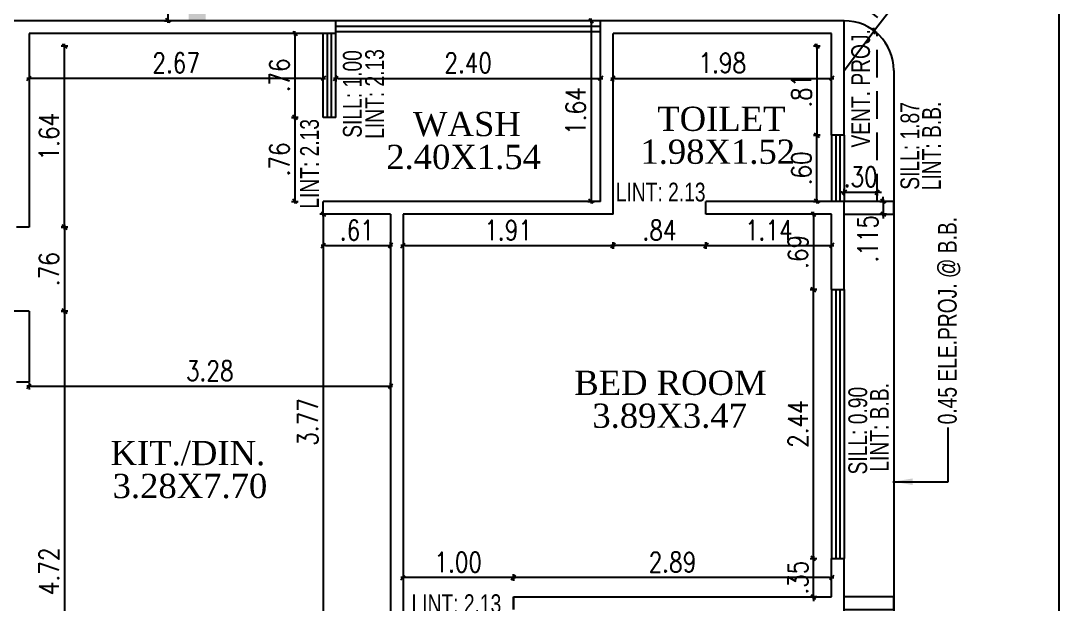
# Model space of a CAD drawing. Header units: inches. Extents: x 14235 to 14499, y 0 to 2549.
# Drawn here: x 14456.31 to 14465.73, y 2360.08 to 2365.37 of the extents above; entities that cross this region are included whole.
import ezdxf
from ezdxf.enums import TextEntityAlignment as Align

# ---------------------------------------------------------------- set-up
doc = ezdxf.new("R2010")
doc.units = ezdxf.units.IN
doc.header["$LTSCALE"] = 0.25
doc.header["$MEASUREMENT"] = 0
doc.header["$PDMODE"] = 35
doc.linetypes.add('DASHEDX2', pattern=[1.5, 1, -0.5])
for name, color, linetype in [('edges', 1, 'Continuous'), ('proj-internal', 1, 'DASHEDX2'), ('steel', 251, 'Continuous'), ('text-large', 7, 'Continuous'), ('wall', 7, 'Continuous'), ('wall hatch', 7, 'Continuous'), ('windows', 106, 'Continuous'), ('WORK TEX', 6, 'Continuous'), ('WORKING DIM', 7, 'Continuous')]:
    doc.layers.add(name, color=color, linetype=linetype)
doc.styles.add('ARIAL', font='TIMES_0.TTF')
doc.styles.add('ARL', font='swisscl_0.ttf')
doc.styles.add('romans', font='romans.shx', dxfattribs={"width": 0.8})
doc.dimstyles.new('121', dxfattribs={"dimscale": 0.1, "dimtxt": 1.8, "dimasz": 0.2, "dimexe": 0.03125, "dimexo": 0.25, "dimgap": 0.5, "dimtad": 1, "dimzin": 4, "dimdsep": 46, "dimtxsty": 'romans', "dimblk1": 'MINITICK', "dimblk2": 'MINITICK', "dimsah": 1, "dimcen": 1, "dimse1": 1, "dimse2": 1, "dimclrd": 252, "dimclre": 256, "dimclrt": 7, "dimadec": 3, "dimazin": 0, "dimtfac": 0.8, "dimtix": 1, "dimtmove": 2, "dimatfit": 3, "dimfxl": 0, "dimtolj": 1, "dimtzin": 3, "dimarcsym": 0})
doc.dimstyles.new('DFSGSG', dxfattribs={"dimtxt": 0.17, "dimasz": 0.18, "dimexe": 0.18, "dimexo": 0.0625, "dimgap": 0.09, "dimtad": 1, "dimzin": 0, "dimdsep": 46, "dimtxsty": 'ARIAL', "dimcen": 0.09, "dimse1": 1, "dimse2": 1, "dimaunit": 1, "dimadec": 0, "dimazin": 0, "dimtfac": 1, "dimtix": 1, "dimtofl": 0, "dimtmove": 0, "dimatfit": 3, "dimfxl": 0, "dimtolj": 1, "dimtzin": 0, "dimarcsym": 0})

# ---------------------------------------------------------------- blocks, each defined once
blk = doc.blocks.new('MINITICK')
at = {"color": 7}
for p, q in [((1, 1), (-1, -1)), ((-1, 0), (1, 0)), ((0, -1.5), (0, 1.5))]:
    blk.add_line(p, q, dxfattribs=at)
blk = doc.blocks.new('*D1747')
at = {"layer": 'Defpoints', "color": 0, "transparency": 16777216}
for p in [(14457.4498, 2367.3183), (14457.4498, 2365.3747), (14457.643, 2365.3747)]:
    blk.add_point(p, dxfattribs=at)
at = {"layer": 'WORKING DIM', "color": 252, "lineweight": -2, "transparency": 16777216}
blk.add_line((14457.643, 2367.2983), (14457.643, 2365.3947), dxfattribs=at)
at = {"layer": 'WORKING DIM', "color": 252, "lineweight": -2, "transparency": 16777216, "xscale": 0.02, "yscale": 0.02, "zscale": 0.02}
for p, rotation in [((14457.643, 2367.3183), 90), ((14457.643, 2365.3747), 270)]:
    blk.add_blockref('MINITICK', p, dxfattribs=dict(at, rotation=rotation))
at = {"layer": 'WORKING DIM', "color": 7, "transparency": 16777216, "insert": (14457.503, 2366.3465), "char_height": 0.18, "attachment_point": 5, "rotation": 90, "style": 'romans'}
blk.add_mtext('\\A1;1.94', dxfattribs=at)
blk = doc.blocks.new('*D1755')
at = {"layer": 'Defpoints', "color": 0, "transparency": 16777216}
for p in [(14459.0519, 2365.2604), (14458.7951, 2364.4982), (14459.1663, 2364.4982)]:
    blk.add_point(p, dxfattribs=at)
at = {"layer": 'WORKING DIM', "color": 252, "lineweight": -2, "transparency": 16777216}
blk.add_line((14458.7951, 2365.2404), (14458.7951, 2364.5182), dxfattribs=at)
at = {"layer": 'WORKING DIM', "color": 252, "lineweight": -2, "transparency": 16777216, "xscale": 0.02, "yscale": 0.02, "zscale": 0.02}
for p, rotation in [((14458.7951, 2365.2604), 90), ((14458.7951, 2364.4982), 270)]:
    blk.add_blockref('MINITICK', p, dxfattribs=dict(at, rotation=rotation))
at = {"layer": 'WORKING DIM', "color": 7, "transparency": 16777216, "insert": (14458.6551, 2364.8793), "char_height": 0.18, "attachment_point": 5, "rotation": 90, "style": 'romans'}
blk.add_mtext('\\A1;.76', dxfattribs=at)
blk = doc.blocks.new('*D1756')
at = {"layer": 'Defpoints', "color": 0, "transparency": 16777216}
for p in [(14459.0519, 2363.6217), (14459.6617, 2363.6217), (14459.6617, 2363.3358)]:
    blk.add_point(p, dxfattribs=at)
at = {"layer": 'WORKING DIM', "color": 252, "lineweight": -2, "transparency": 16777216}
blk.add_line((14459.0719, 2363.3358), (14459.6417, 2363.3358), dxfattribs=at)
at = {"layer": 'WORKING DIM', "color": 252, "lineweight": -2, "transparency": 16777216, "xscale": 0.02, "yscale": 0.02, "zscale": 0.02, "rotation": 180}
blk.add_blockref('MINITICK', (14459.0519, 2363.3358), dxfattribs=at)
at = {"layer": 'WORKING DIM', "color": 252, "lineweight": -2, "transparency": 16777216, "xscale": 0.02, "yscale": 0.02, "zscale": 0.02}
blk.add_blockref('MINITICK', (14459.6617, 2363.3358), dxfattribs=at)
at = {"layer": 'WORKING DIM', "color": 7, "transparency": 16777216, "insert": (14459.3568, 2363.4758), "char_height": 0.18, "attachment_point": 5, "style": 'romans'}
blk.add_mtext('\\A1;.61', dxfattribs=at)
blk = doc.blocks.new('*D1757')
at = {"layer": 'Defpoints', "color": 0, "transparency": 16777216}
for p in [(14459.0519, 2364.4982), (14458.7951, 2363.736), (14459.0519, 2363.736)]:
    blk.add_point(p, dxfattribs=at)
at = {"layer": 'WORKING DIM', "color": 252, "lineweight": -2, "transparency": 16777216}
blk.add_line((14458.7951, 2364.4782), (14458.7951, 2363.756), dxfattribs=at)
at = {"layer": 'WORKING DIM', "color": 252, "lineweight": -2, "transparency": 16777216, "xscale": 0.02, "yscale": 0.02, "zscale": 0.02}
for p, rotation in [((14458.7951, 2364.4982), 90), ((14458.7951, 2363.736), 270)]:
    blk.add_blockref('MINITICK', p, dxfattribs=dict(at, rotation=rotation))
at = {"layer": 'WORKING DIM', "color": 7, "transparency": 16777216, "insert": (14458.6551, 2364.1171), "char_height": 0.18, "attachment_point": 5, "rotation": 90, "style": 'romans'}
blk.add_mtext('\\A1;.76', dxfattribs=at)
blk = doc.blocks.new('*D1758')
at = {"layer": 'Defpoints', "color": 0, "transparency": 16777216}
for p in [(14456.3843, 2365.0785), (14459.0519, 2365.0785), (14456.3843, 2364.8524)]:
    blk.add_point(p, dxfattribs=at)
at = {"layer": 'WORKING DIM', "color": 252, "lineweight": -2, "transparency": 16777216}
blk.add_line((14459.0319, 2364.8524), (14456.4043, 2364.8524), dxfattribs=at)
at = {"layer": 'WORKING DIM', "color": 252, "lineweight": -2, "transparency": 16777216, "xscale": 0.02, "yscale": 0.02, "zscale": 0.02, "rotation": 180}
blk.add_blockref('MINITICK', (14456.3843, 2364.8524), dxfattribs=at)
at = {"layer": 'WORKING DIM', "color": 252, "lineweight": -2, "transparency": 16777216, "xscale": 0.02, "yscale": 0.02, "zscale": 0.02}
blk.add_blockref('MINITICK', (14459.0519, 2364.8524), dxfattribs=at)
at = {"layer": 'WORKING DIM', "color": 7, "transparency": 16777216, "insert": (14457.7181, 2364.9924), "char_height": 0.18, "attachment_point": 5, "style": 'romans'}
blk.add_mtext('\\A1;2.67', dxfattribs=at)
blk = doc.blocks.new('*D1759')
at = {"layer": 'Defpoints', "color": 0, "transparency": 16777216}
for p in [(14456.4607, 2365.1447), (14456.7052, 2365.1447), (14456.3843, 2363.5026)]:
    blk.add_point(p, dxfattribs=at)
at = {"layer": 'WORKING DIM', "color": 252, "lineweight": -2, "transparency": 16777216}
blk.add_line((14456.7052, 2363.5226), (14456.7052, 2365.1247), dxfattribs=at)
at = {"layer": 'WORKING DIM', "color": 252, "lineweight": -2, "transparency": 16777216, "xscale": 0.02, "yscale": 0.02, "zscale": 0.02}
for p, rotation in [((14456.7052, 2365.1447), 90), ((14456.7052, 2363.5026), 270)]:
    blk.add_blockref('MINITICK', p, dxfattribs=dict(at, rotation=rotation))
at = {"layer": 'WORKING DIM', "color": 7, "transparency": 16777216, "insert": (14456.5652, 2364.3236), "char_height": 0.18, "attachment_point": 5, "rotation": 90, "style": 'romans'}
blk.add_mtext('\\A1;1.64', dxfattribs=at)
blk = doc.blocks.new('*D1760')
at = {"layer": 'Defpoints', "color": 0, "transparency": 16777216}
for p in [(14456.2699, 2363.5026), (14456.2699, 2362.7404), (14456.7052, 2362.7404)]:
    blk.add_point(p, dxfattribs=at)
at = {"layer": 'WORKING DIM', "color": 252, "lineweight": -2, "transparency": 16777216}
blk.add_line((14456.7052, 2363.4826), (14456.7052, 2362.7604), dxfattribs=at)
at = {"layer": 'WORKING DIM', "color": 252, "lineweight": -2, "transparency": 16777216, "xscale": 0.02, "yscale": 0.02, "zscale": 0.02}
for p, rotation in [((14456.7052, 2363.5026), 90), ((14456.7052, 2362.7404), 270)]:
    blk.add_blockref('MINITICK', p, dxfattribs=dict(at, rotation=rotation))
at = {"layer": 'WORKING DIM', "color": 7, "transparency": 16777216, "insert": (14456.5652, 2363.1215), "char_height": 0.18, "attachment_point": 5, "rotation": 90, "style": 'romans'}
blk.add_mtext('\\A1;.76', dxfattribs=at)
blk = doc.blocks.new('*D1761')
at = {"layer": 'Defpoints', "color": 0, "transparency": 16777216}
for p in [(14459.6617, 2363.6217), (14459.0519, 2359.8488), (14459.6617, 2359.8488)]:
    blk.add_point(p, dxfattribs=at)
at = {"layer": 'WORKING DIM', "color": 252, "lineweight": -2, "transparency": 16777216}
blk.add_line((14459.0519, 2363.6017), (14459.0519, 2359.8688), dxfattribs=at)
at = {"layer": 'WORKING DIM', "color": 252, "lineweight": -2, "transparency": 16777216, "xscale": 0.02, "yscale": 0.02, "zscale": 0.02}
for p, rotation in [((14459.0519, 2363.6217), 90), ((14459.0519, 2359.8488), 270)]:
    blk.add_blockref('MINITICK', p, dxfattribs=dict(at, rotation=rotation))
at = {"layer": 'WORKING DIM', "color": 7, "transparency": 16777216, "insert": (14458.9119, 2361.7352), "char_height": 0.18, "attachment_point": 5, "rotation": 90, "style": 'romans'}
blk.add_mtext('\\A1;3.77', dxfattribs=at)
blk = doc.blocks.new('*D1764')
at = {"layer": 'Defpoints', "color": 0, "transparency": 16777216}
for p in [(14456.3843, 2362.7404), (14456.3271, 2358.0195), (14456.7052, 2358.0195)]:
    blk.add_point(p, dxfattribs=at)
at = {"layer": 'WORKING DIM', "color": 252, "lineweight": -2, "transparency": 16777216}
blk.add_line((14456.7052, 2362.7204), (14456.7052, 2358.0395), dxfattribs=at)
at = {"layer": 'WORKING DIM', "color": 252, "lineweight": -2, "transparency": 16777216, "xscale": 0.02, "yscale": 0.02, "zscale": 0.02}
for p, rotation in [((14456.7052, 2362.7404), 90), ((14456.7052, 2358.0195), 270)]:
    blk.add_blockref('MINITICK', p, dxfattribs=dict(at, rotation=rotation))
at = {"layer": 'WORKING DIM', "color": 7, "transparency": 16777216, "insert": (14456.5652, 2360.3799), "char_height": 0.18, "attachment_point": 5, "rotation": 90, "style": 'romans'}
blk.add_mtext('\\A1;4.72', dxfattribs=at)
blk = doc.blocks.new('*D1771')
at = {"layer": 'Defpoints', "color": 0, "transparency": 16777216}
for p in [(14459.1663, 2365.1851), (14461.5672, 2365.1851), (14461.5672, 2364.8524)]:
    blk.add_point(p, dxfattribs=at)
at = {"layer": 'WORKING DIM', "color": 252, "lineweight": -2, "transparency": 16777216}
blk.add_line((14459.1863, 2364.8524), (14461.5472, 2364.8524), dxfattribs=at)
at = {"layer": 'WORKING DIM', "color": 252, "lineweight": -2, "transparency": 16777216, "xscale": 0.02, "yscale": 0.02, "zscale": 0.02, "rotation": 180}
blk.add_blockref('MINITICK', (14459.1663, 2364.8524), dxfattribs=at)
at = {"layer": 'WORKING DIM', "color": 252, "lineweight": -2, "transparency": 16777216, "xscale": 0.02, "yscale": 0.02, "zscale": 0.02}
blk.add_blockref('MINITICK', (14461.5672, 2364.8524), dxfattribs=at)
at = {"layer": 'WORKING DIM', "color": 7, "transparency": 16777216, "insert": (14460.3667, 2364.9924), "char_height": 0.18, "attachment_point": 5, "style": 'romans'}
blk.add_mtext('\\A1;2.40', dxfattribs=at)
blk = doc.blocks.new('*D1772')
at = {"layer": 'Defpoints', "color": 0, "transparency": 16777216}
for p in [(14461.2729, 2365.3747), (14461.2729, 2363.736), (14461.4822, 2363.736)]:
    blk.add_point(p, dxfattribs=at)
at = {"layer": 'WORKING DIM', "color": 252, "lineweight": -2, "transparency": 16777216}
blk.add_line((14461.4822, 2365.3547), (14461.4822, 2363.756), dxfattribs=at)
at = {"layer": 'WORKING DIM', "color": 252, "lineweight": -2, "transparency": 16777216, "xscale": 0.02, "yscale": 0.02, "zscale": 0.02}
for p, rotation in [((14461.4822, 2365.3747), 90), ((14461.4822, 2363.736), 270)]:
    blk.add_blockref('MINITICK', p, dxfattribs=dict(at, rotation=rotation))
at = {"layer": 'WORKING DIM', "color": 7, "transparency": 16777216, "insert": (14461.3422, 2364.5553), "char_height": 0.18, "attachment_point": 5, "rotation": 90, "style": 'romans'}
blk.add_mtext('\\A1;1.64', dxfattribs=at)
blk = doc.blocks.new('*D1775')
at = {"layer": 'Defpoints', "color": 0, "transparency": 16777216}
for p in [(14459.776, 2360.3232), (14459.776, 2360.1488), (14460.7769, 2360.1488)]:
    blk.add_point(p, dxfattribs=at)
at = {"layer": 'WORKING DIM', "color": 252, "lineweight": -2, "transparency": 16777216}
blk.add_line((14460.7569, 2360.3232), (14459.796, 2360.3232), dxfattribs=at)
at = {"layer": 'WORKING DIM', "color": 252, "lineweight": -2, "transparency": 16777216, "xscale": 0.02, "yscale": 0.02, "zscale": 0.02, "rotation": 180}
blk.add_blockref('MINITICK', (14459.776, 2360.3232), dxfattribs=at)
at = {"layer": 'WORKING DIM', "color": 252, "lineweight": -2, "transparency": 16777216, "xscale": 0.02, "yscale": 0.02, "zscale": 0.02}
blk.add_blockref('MINITICK', (14460.7769, 2360.3232), dxfattribs=at)
at = {"layer": 'WORKING DIM', "color": 7, "transparency": 16777216, "insert": (14460.2764, 2360.4632), "char_height": 0.18, "attachment_point": 5, "style": 'romans'}
blk.add_mtext('\\A1;1.00', dxfattribs=at)
blk = doc.blocks.new('*D1776')
at = {"layer": 'Defpoints', "color": 0, "transparency": 16777216}
for p in [(14460.7769, 2360.3232), (14463.6632, 2360.21), (14460.7769, 2360.1488)]:
    blk.add_point(p, dxfattribs=at)
at = {"layer": 'WORKING DIM', "color": 252, "lineweight": -2, "transparency": 16777216}
blk.add_line((14463.6432, 2360.3232), (14460.7969, 2360.3232), dxfattribs=at)
at = {"layer": 'WORKING DIM', "color": 252, "lineweight": -2, "transparency": 16777216, "xscale": 0.02, "yscale": 0.02, "zscale": 0.02, "rotation": 180}
blk.add_blockref('MINITICK', (14460.7769, 2360.3232), dxfattribs=at)
at = {"layer": 'WORKING DIM', "color": 252, "lineweight": -2, "transparency": 16777216, "xscale": 0.02, "yscale": 0.02, "zscale": 0.02}
blk.add_blockref('MINITICK', (14463.6632, 2360.3232), dxfattribs=at)
at = {"layer": 'WORKING DIM', "color": 7, "transparency": 16777216, "insert": (14462.22, 2360.4632), "char_height": 0.18, "attachment_point": 5, "style": 'romans'}
blk.add_mtext('\\A1;2.89', dxfattribs=at)
blk = doc.blocks.new('*D1777')
at = {"layer": 'Defpoints', "color": 0, "transparency": 16777216}
for p in [(14463.4988, 2360.4967), (14463.6632, 2360.4967), (14463.6632, 2360.1488)]:
    blk.add_point(p, dxfattribs=at)
at = {"layer": 'WORKING DIM', "color": 252, "lineweight": -2, "transparency": 16777216}
for p, q in [((14463.4988, 2360.5167), (14463.4988, 2360.5367)), ((14463.4988, 2360.1488), (14463.4988, 2360.4967)), ((14463.4988, 2360.1288), (14463.4988, 2360.1088))]:
    blk.add_line(p, q, dxfattribs=at)
at = {"layer": 'WORKING DIM', "color": 252, "lineweight": -2, "transparency": 16777216, "xscale": 0.02, "yscale": 0.02, "zscale": 0.02}
for p, rotation in [((14463.4988, 2360.4967), 270), ((14463.4988, 2360.1488), 90)]:
    blk.add_blockref('MINITICK', p, dxfattribs=dict(at, rotation=rotation))
at = {"layer": 'WORKING DIM', "color": 7, "transparency": 16777216, "insert": (14463.3588, 2360.3227), "char_height": 0.18, "attachment_point": 5, "rotation": 90, "style": 'romans'}
blk.add_mtext('\\A1;.35', dxfattribs=at)
blk = doc.blocks.new('*D1778')
at = {"layer": 'Defpoints', "color": 0, "transparency": 16777216}
for p in [(14463.4988, 2362.9357), (14463.6632, 2362.9357), (14463.6632, 2360.4967)]:
    blk.add_point(p, dxfattribs=at)
at = {"layer": 'WORKING DIM', "color": 252, "lineweight": -2, "transparency": 16777216}
blk.add_line((14463.4988, 2360.5167), (14463.4988, 2362.9157), dxfattribs=at)
at = {"layer": 'WORKING DIM', "color": 252, "lineweight": -2, "transparency": 16777216, "xscale": 0.02, "yscale": 0.02, "zscale": 0.02}
for p, rotation in [((14463.4988, 2362.9357), 90), ((14463.4988, 2360.4967), 270)]:
    blk.add_blockref('MINITICK', p, dxfattribs=dict(at, rotation=rotation))
at = {"layer": 'WORKING DIM', "color": 7, "transparency": 16777216, "insert": (14463.3588, 2361.7162), "char_height": 0.18, "attachment_point": 5, "rotation": 90, "style": 'romans'}
blk.add_mtext('\\A1;2.44', dxfattribs=at)
blk = doc.blocks.new('*D1779')
at = {"layer": 'Defpoints', "color": 0, "transparency": 16777216}
for p in [(14463.6632, 2363.6217), (14463.4988, 2362.9357), (14463.6632, 2362.9357)]:
    blk.add_point(p, dxfattribs=at)
at = {"layer": 'WORKING DIM', "color": 252, "lineweight": -2, "transparency": 16777216}
blk.add_line((14463.4988, 2363.6017), (14463.4988, 2362.9557), dxfattribs=at)
at = {"layer": 'WORKING DIM', "color": 252, "lineweight": -2, "transparency": 16777216, "xscale": 0.02, "yscale": 0.02, "zscale": 0.02}
for p, rotation in [((14463.4988, 2363.6217), 90), ((14463.4988, 2362.9357), 270)]:
    blk.add_blockref('MINITICK', p, dxfattribs=dict(at, rotation=rotation))
at = {"layer": 'WORKING DIM', "color": 7, "transparency": 16777216, "insert": (14463.3588, 2363.2787), "char_height": 0.18, "attachment_point": 5, "rotation": 90, "style": 'romans'}
blk.add_mtext('\\A1;.69', dxfattribs=at)
blk = doc.blocks.new('*D1780')
at = {"layer": 'Defpoints', "color": 0, "transparency": 16777216}
for p in [(14463.6632, 2365.1447), (14463.5294, 2364.3357), (14463.6632, 2364.3357)]:
    blk.add_point(p, dxfattribs=at)
at = {"layer": 'WORKING DIM', "color": 252, "lineweight": -2, "transparency": 16777216}
blk.add_line((14463.5294, 2365.1247), (14463.5294, 2364.3557), dxfattribs=at)
at = {"layer": 'WORKING DIM', "color": 252, "lineweight": -2, "transparency": 16777216, "xscale": 0.02, "yscale": 0.02, "zscale": 0.02}
for p, rotation in [((14463.5294, 2365.1447), 90), ((14463.5294, 2364.3357), 270)]:
    blk.add_blockref('MINITICK', p, dxfattribs=dict(at, rotation=rotation))
at = {"layer": 'WORKING DIM', "color": 7, "transparency": 16777216, "insert": (14463.3894, 2364.7402), "char_height": 0.18, "attachment_point": 5, "rotation": 90, "style": 'romans'}
blk.add_mtext('\\A1;.81', dxfattribs=at)
blk = doc.blocks.new('*D1781')
at = {"layer": 'Defpoints', "color": 0, "transparency": 16777216}
for p in [(14463.5294, 2364.3357), (14463.6632, 2364.3357), (14463.6632, 2363.736)]:
    blk.add_point(p, dxfattribs=at)
at = {"layer": 'WORKING DIM', "color": 252, "lineweight": -2, "transparency": 16777216}
blk.add_line((14463.5294, 2363.756), (14463.5294, 2364.3157), dxfattribs=at)
at = {"layer": 'WORKING DIM', "color": 252, "lineweight": -2, "transparency": 16777216, "xscale": 0.02, "yscale": 0.02, "zscale": 0.02}
for p, rotation in [((14463.5294, 2364.3357), 90), ((14463.5294, 2363.736), 270)]:
    blk.add_blockref('MINITICK', p, dxfattribs=dict(at, rotation=rotation))
at = {"layer": 'WORKING DIM', "color": 7, "transparency": 16777216, "insert": (14463.3894, 2364.0359), "char_height": 0.18, "attachment_point": 5, "rotation": 90, "style": 'romans'}
blk.add_mtext('\\A1;.60', dxfattribs=at)
blk = doc.blocks.new('*D1782')
at = {"layer": 'Defpoints', "color": 0, "transparency": 16777216}
for p in [(14461.6815, 2365.0758), (14463.6632, 2365.0758), (14463.6632, 2364.8524)]:
    blk.add_point(p, dxfattribs=at)
at = {"layer": 'WORKING DIM', "color": 252, "lineweight": -2, "transparency": 16777216}
blk.add_line((14461.7015, 2364.8524), (14463.6432, 2364.8524), dxfattribs=at)
at = {"layer": 'WORKING DIM', "color": 252, "lineweight": -2, "transparency": 16777216, "xscale": 0.02, "yscale": 0.02, "zscale": 0.02, "rotation": 180}
blk.add_blockref('MINITICK', (14461.6815, 2364.8524), dxfattribs=at)
at = {"layer": 'WORKING DIM', "color": 252, "lineweight": -2, "transparency": 16777216, "xscale": 0.02, "yscale": 0.02, "zscale": 0.02}
blk.add_blockref('MINITICK', (14463.6632, 2364.8524), dxfattribs=at)
at = {"layer": 'WORKING DIM', "color": 7, "transparency": 16777216, "insert": (14462.6724, 2364.9924), "char_height": 0.18, "attachment_point": 5, "style": 'romans'}
blk.add_mtext('\\A1;1.98', dxfattribs=at)
blk = doc.blocks.new('*D1783')
at = {"layer": 'Defpoints', "color": 0, "transparency": 16777216}
for p in [(14459.776, 2363.6217), (14461.6815, 2363.6217), (14461.6815, 2363.3358)]:
    blk.add_point(p, dxfattribs=at)
at = {"layer": 'WORKING DIM', "color": 252, "lineweight": -2, "transparency": 16777216}
blk.add_line((14459.796, 2363.3358), (14461.6615, 2363.3358), dxfattribs=at)
at = {"layer": 'WORKING DIM', "color": 252, "lineweight": -2, "transparency": 16777216, "xscale": 0.02, "yscale": 0.02, "zscale": 0.02, "rotation": 180}
blk.add_blockref('MINITICK', (14459.776, 2363.3358), dxfattribs=at)
at = {"layer": 'WORKING DIM', "color": 252, "lineweight": -2, "transparency": 16777216, "xscale": 0.02, "yscale": 0.02, "zscale": 0.02}
blk.add_blockref('MINITICK', (14461.6815, 2363.3358), dxfattribs=at)
at = {"layer": 'WORKING DIM', "color": 7, "transparency": 16777216, "insert": (14460.7288, 2363.4758), "char_height": 0.18, "attachment_point": 5, "style": 'romans'}
blk.add_mtext('\\A1;1.91', dxfattribs=at)
blk = doc.blocks.new('*D1784')
at = {"layer": 'Defpoints', "color": 0, "transparency": 16777216}
for p in [(14461.6815, 2363.6217), (14462.5237, 2363.6217), (14461.6815, 2363.3358)]:
    blk.add_point(p, dxfattribs=at)
at = {"layer": 'WORKING DIM', "color": 252, "lineweight": -2, "transparency": 16777216}
blk.add_line((14462.5037, 2363.3358), (14461.7015, 2363.3358), dxfattribs=at)
at = {"layer": 'WORKING DIM', "color": 252, "lineweight": -2, "transparency": 16777216, "xscale": 0.02, "yscale": 0.02, "zscale": 0.02, "rotation": 180}
blk.add_blockref('MINITICK', (14461.6815, 2363.3358), dxfattribs=at)
at = {"layer": 'WORKING DIM', "color": 252, "lineweight": -2, "transparency": 16777216, "xscale": 0.02, "yscale": 0.02, "zscale": 0.02}
blk.add_blockref('MINITICK', (14462.5237, 2363.3358), dxfattribs=at)
at = {"layer": 'WORKING DIM', "color": 7, "transparency": 16777216, "insert": (14462.1026, 2363.4758), "char_height": 0.18, "attachment_point": 5, "style": 'romans'}
blk.add_mtext('\\A1;.84', dxfattribs=at)
blk = doc.blocks.new('*D1785')
at = {"layer": 'Defpoints', "color": 0, "transparency": 16777216}
for p in [(14462.5237, 2363.6217), (14463.6632, 2363.6217), (14463.6632, 2363.3358)]:
    blk.add_point(p, dxfattribs=at)
at = {"layer": 'WORKING DIM', "color": 252, "lineweight": -2, "transparency": 16777216}
blk.add_line((14462.5437, 2363.3358), (14463.6432, 2363.3358), dxfattribs=at)
at = {"layer": 'WORKING DIM', "color": 252, "lineweight": -2, "transparency": 16777216, "xscale": 0.02, "yscale": 0.02, "zscale": 0.02, "rotation": 180}
blk.add_blockref('MINITICK', (14462.5237, 2363.3358), dxfattribs=at)
at = {"layer": 'WORKING DIM', "color": 252, "lineweight": -2, "transparency": 16777216, "xscale": 0.02, "yscale": 0.02, "zscale": 0.02}
blk.add_blockref('MINITICK', (14463.6632, 2363.3358), dxfattribs=at)
at = {"layer": 'WORKING DIM', "color": 7, "transparency": 16777216, "insert": (14463.0935, 2363.4758), "char_height": 0.18, "attachment_point": 5, "style": 'romans'}
blk.add_mtext('\\A1;1.14', dxfattribs=at)
blk = doc.blocks.new('*D1565')
at = {"layer": 'Defpoints', "color": 0, "transparency": 16777216}
for p in [(14464.0509, 2365.2822), (14463.7775, 2364.9247)]:
    blk.add_point(p, dxfattribs=at)
at = {"layer": 'WORKING DIM', "color": 252, "lineweight": -2, "transparency": 16777216}
for p, q in [((14464.4025, 2365.742), (14464.0631, 2365.298)), ((14463.7775, 2364.9247), (14464.0509, 2365.2822))]:
    blk.add_line(p, q, dxfattribs=at)
at = {"layer": 'WORKING DIM', "color": 252, "lineweight": -2, "transparency": 16777216, "xscale": 0.02, "yscale": 0.02, "zscale": 0.02, "rotation": 232.593122180555}
blk.add_blockref('MINITICK', (14464.0509, 2365.2822), dxfattribs=at)
at = {"layer": 'WORKING DIM', "color": 7, "transparency": 16777216, "insert": (14464.1277, 2365.613), "char_height": 0.18, "attachment_point": 5, "rotation": 52.59312, "style": 'romans'}
blk.add_mtext('\\A1;R.45', dxfattribs=at)
blk = doc.blocks.new('*D1797')
at = {"layer": 'Defpoints', "color": 0, "transparency": 16777216}
for p in [(14456.3843, 2362.4188), (14459.6617, 2362.4188), (14459.6617, 2362.0592)]:
    blk.add_point(p, dxfattribs=at)
at = {"layer": 'WORKING DIM', "color": 252, "lineweight": -2, "transparency": 16777216}
blk.add_line((14456.4043, 2362.0592), (14459.6417, 2362.0592), dxfattribs=at)
at = {"layer": 'WORKING DIM', "color": 252, "lineweight": -2, "transparency": 16777216, "xscale": 0.02, "yscale": 0.02, "zscale": 0.02, "rotation": 180}
blk.add_blockref('MINITICK', (14456.3843, 2362.0592), dxfattribs=at)
at = {"layer": 'WORKING DIM', "color": 252, "lineweight": -2, "transparency": 16777216, "xscale": 0.02, "yscale": 0.02, "zscale": 0.02}
blk.add_blockref('MINITICK', (14459.6617, 2362.0592), dxfattribs=at)
at = {"layer": 'WORKING DIM', "color": 7, "transparency": 16777216, "insert": (14458.023, 2362.1992), "char_height": 0.18, "attachment_point": 5, "style": 'romans'}
blk.add_mtext('\\A1;3.28', dxfattribs=at)
blk = doc.blocks.new('*D1803')
at = {"layer": 'Defpoints', "color": 0, "transparency": 16777216}
for p in [(14464.0775, 2364.0247), (14463.7775, 2363.9433), (14464.0775, 2363.819)]:
    blk.add_point(p, dxfattribs=at)
at = {"layer": 'WORKING DIM', "color": 252, "lineweight": -2, "transparency": 16777216}
for p, q in [((14463.7575, 2363.819), (14463.7375, 2363.819)), ((14463.7775, 2363.819), (14464.0775, 2363.819)), ((14464.0975, 2363.819), (14464.1175, 2363.819))]:
    blk.add_line(p, q, dxfattribs=at)
at = {"layer": 'WORKING DIM', "color": 252, "lineweight": -2, "transparency": 16777216, "xscale": 0.02, "yscale": 0.02, "zscale": 0.02}
blk.add_blockref('MINITICK', (14463.7775, 2363.819), dxfattribs=at)
at = {"layer": 'WORKING DIM', "color": 252, "lineweight": -2, "transparency": 16777216, "xscale": 0.02, "yscale": 0.02, "zscale": 0.02, "rotation": 180}
blk.add_blockref('MINITICK', (14464.0775, 2363.819), dxfattribs=at)
at = {"layer": 'WORKING DIM', "color": 7, "transparency": 16777216, "insert": (14463.9275, 2363.959), "char_height": 0.18, "attachment_point": 5, "style": 'romans'}
blk.add_mtext('\\A1;.30', dxfattribs=at)
blk = doc.blocks.new('*D1580')
at = {"layer": 'Defpoints', "color": 0, "transparency": 16777216}
for p in [(14464.1551, 2363.736), (14464.1315, 2363.6217), (14464.1551, 2363.6217)]:
    blk.add_point(p, dxfattribs=at)
at = {"layer": 'WORKING DIM', "color": 252, "lineweight": -2, "transparency": 16777216}
for p, q in [((14464.1315, 2363.756), (14464.1315, 2363.776)), ((14464.1315, 2363.736), (14464.1315, 2363.6217)), ((14464.1315, 2363.6017), (14464.1315, 2363.5817))]:
    blk.add_line(p, q, dxfattribs=at)
at = {"layer": 'WORKING DIM', "color": 252, "lineweight": -2, "transparency": 16777216, "xscale": 0.02, "yscale": 0.02, "zscale": 0.02}
for p, rotation in [((14464.1315, 2363.736), 270), ((14464.1315, 2363.6217), 90)]:
    blk.add_blockref('MINITICK', p, dxfattribs=dict(at, rotation=rotation))
at = {"layer": 'WORKING DIM', "color": 7, "transparency": 16777216, "insert": (14463.9915, 2363.3967), "char_height": 0.18, "attachment_point": 5, "rotation": 90, "style": 'romans'}
blk.add_mtext('\\A1;.115', dxfattribs=at)

msp = doc.modelspace()

# ---------------------------------------------------------------- hatches: boundary and pattern name
at = {"layer": 'wall hatch'}
h = msp.add_hatch(color=8, dxfattribs=at)
h.dxf.hatch_style = 1
h.paths.add_polyline_path([(14456.0032, 2369.3762), (14455.8507, 2369.3762), (14455.8507, 2368.8617), (14456.0032, 2368.8617)], flags=17)
h.paths.add_polyline_path([(14456.0032, 2367.9471), (14455.8507, 2367.9471), (14455.8507, 2366.8038), (14456.0032, 2366.8038), (14456.0032, 2367.3183), (14457.8324, 2367.3183), (14457.8324, 2365.3747), (14457.9849, 2365.3747), (14457.9849, 2369.3762), (14457.8324, 2369.3762), (14457.8324, 2367.4326), (14456.0032, 2367.4326)])
h.paths.add_polyline_path([(14456.0032, 2365.8892), (14455.8507, 2365.8892), (14455.8507, 2365.3747), (14456.0032, 2365.3747)], flags=17)

# ---------------------------------------------------------------- linework, layer by layer
at = {"layer": 'edges', "ltscale": 0.4}
msp.add_line((14464.2275, 2364.9247), (14464.2275, 2353.9799), dxfattribs=at)
for points in [[(14463.7775, 2363.6217), (14464.2275, 2363.6217), (14464.2275, 2363.736), (14463.7775, 2363.736)], [(14463.7775, 2360.0345), (14464.2275, 2360.0345), (14464.2275, 2360.1488), (14463.7775, 2360.1488)]]:
    msp.add_lwpolyline(points, dxfattribs=at)
msp.add_arc((14463.7775, 2364.9247), 0.45, 0, 90, dxfattribs=at)
at = {"layer": 'proj-internal'}
msp.add_line((14464.0775, 2363.736), (14464.0775, 2365.2604), dxfattribs=at)
at = {"layer": 'steel'}
for p, q in [((14461.5672, 2365.3747), (14459.1663, 2365.3747)), ((14461.5672, 2365.3239), (14459.1663, 2365.3239)), ((14461.5672, 2365.2731), (14459.1663, 2365.2731))]:
    msp.add_line(p, q, dxfattribs=at)
at = {"layer": 'wall'}
for p, q in [((14459.1663, 2365.3747), (14454.6312, 2365.3747)), ((14459.1663, 2365.2604), (14459.1663, 2365.3747)), ((14461.5672, 2363.736), (14461.5672, 2365.3747)), ((14463.7775, 2365.3747), (14461.5672, 2365.3747)), ((14463.7775, 2364.3357), (14463.7775, 2365.3747)), ((14456.3843, 2365.2604), (14456.3843, 2363.5026)), ((14459.1663, 2365.2604), (14456.3843, 2365.2604)), ((14461.6815, 2363.6217), (14461.6815, 2365.2604)), ((14463.6632, 2365.2604), (14461.6815, 2365.2604)), ((14463.6632, 2364.3357), (14463.6632, 2365.2604)), ((14459.1663, 2364.4982), (14459.0519, 2364.4982)), ((14463.7775, 2364.3357), (14463.6632, 2364.3357)), ((14461.5672, 2363.736), (14459.0519, 2363.736)), ((14459.0519, 2363.6217), (14459.0519, 2363.736)), ((14463.7775, 2363.736), (14462.5237, 2363.736)), ((14462.5237, 2363.6217), (14462.5237, 2363.736)), ((14463.7775, 2362.9357), (14463.7775, 2363.736)), ((14459.6617, 2363.6217), (14459.0519, 2363.6217)), ((14459.6617, 2363.6217), (14459.6617, 2359.8488)), ((14461.6815, 2363.6217), (14459.776, 2363.6217)), ((14459.776, 2363.6217), (14459.776, 2359.8488)), ((14463.6632, 2363.6217), (14462.5237, 2363.6217)), ((14463.6632, 2362.9357), (14463.6632, 2363.6217)), ((14456.3843, 2363.5026), (14456.2699, 2363.5026)), ((14463.6632, 2362.9357), (14463.7775, 2362.9357)), ((14456.3843, 2362.7404), (14454.7455, 2362.7404)), ((14456.3843, 2362.7404), (14456.3843, 2362.0973)), ((14456.3843, 2362.0973), (14456.2699, 2362.0973)), ((14463.6632, 2360.1488), (14463.6632, 2360.4967)), ((14463.6632, 2360.4967), (14463.7775, 2360.4967)), ((14463.7775, 2358.7408), (14463.7775, 2360.4967)), ((14460.7769, 2360.1488), (14463.6632, 2360.1488)), ((14460.7769, 2360.1488), (14460.7769, 2360.0345)), ((14460.7769, 2360.0345), (14460.7769, 2360.1488))]:
    msp.add_line(p, q, dxfattribs=at)
msp.add_lwpolyline([(14465.7284, 2383.5412), (14439.6051, 2383.5412), (14439.6051, 2346.5992), (14465.7284, 2346.5992)], close=True, dxfattribs=at)
at = {"layer": 'windows'}
for p, q in [((14459.0519, 2364.4982), (14459.0519, 2365.2604)), ((14459.09, 2364.4982), (14459.09, 2365.2604)), ((14459.1282, 2364.4982), (14459.1282, 2365.2604)), ((14459.1663, 2364.4982), (14459.1663, 2365.2604)), ((14463.6632, 2364.3357), (14463.6632, 2363.736)), ((14463.7013, 2364.3357), (14463.7013, 2363.736)), ((14463.7394, 2364.3357), (14463.7394, 2363.736)), ((14463.7775, 2364.3357), (14463.7775, 2363.736)), ((14463.6632, 2362.9357), (14463.6632, 2360.4967)), ((14463.7013, 2362.9357), (14463.7013, 2360.4967)), ((14463.7394, 2362.9357), (14463.7394, 2360.4967)), ((14463.7775, 2362.9357), (14463.7775, 2360.4967))]:
    msp.add_line(p, q, dxfattribs=at)

# ---------------------------------------------------------------- texts
at = {"layer": 'text-large', "style": 'ARIAL'}
for s, p in [('TOILET', (14462.6636, 2364.4855)), ('WASH', (14460.3555, 2364.4382)), ('1.98X1.52', (14462.6306, 2364.187)), ('2.40X1.54', (14460.3254, 2364.1398)), ('BED ROOM', (14462.2017, 2362.0906)), ('3.89X3.47', (14462.1947, 2361.7921)), ('KIT./DIN.', (14457.8245, 2361.4533)), ('3.28X7.70', (14457.8432, 2361.1548))]:
    msp.add_text(s, height=0.22, dxfattribs=at).set_placement(p, align=Align.MIDDLE_CENTER)
at = {"layer": 'WORK TEX', "color": 3, "style": 'ARL'}
msp.add_text('VENT. PROJ.', height=0.17, rotation=90, dxfattribs=at).set_placement((14463.9267, 2364.7618), align=Align.MIDDLE_CENTER)
at = {"layer": 'WORK TEX', "style": 'ARL'}
for s, p in [('SILL: 1.00', (14459.3161, 2364.7107)), ('LINT: 2.13', (14459.518, 2364.7107)), ('SILL: 1.87', (14464.3732, 2364.2391)), ('LINT: B.B.', (14464.5699, 2364.2391)), ('LINT: 2.13', (14458.9273, 2364.0766)), ('0.45 ELE.PROJ. @ B.B.', (14464.7131, 2362.6544)), ('SILL: 0.90', (14463.9008, 2361.6563)), ('LINT: B.B.', (14464.0975, 2361.6863))]:
    msp.add_text(s, height=0.17, rotation=90, dxfattribs=at).set_placement(p, align=Align.MIDDLE_CENTER)
for p in [(14462.1128, 2363.8207), (14460.2603, 2360.0868)]:
    msp.add_text('LINT: 2.13', height=0.17, dxfattribs=at).set_placement(p, align=Align.MIDDLE_CENTER)

# ---------------------------------------------------------------- dimensions: what is measured, and where the dimension line sits
at = {"layer": 'WORKING DIM'}
for base, p1, p2, angle, picture, middle in [((14457.643, 2365.3747), (14457.4498, 2367.3183), (14457.4498, 2365.3747), 90, '*D1747', (14457.503, 2366.3465)), ((14461.4822, 2363.736), (14461.2729, 2365.3747), (14461.2729, 2363.736), 90, '*D1772', (14461.3422, 2364.5553)), ((14458.7951, 2364.4982), (14459.0519, 2365.2604), (14459.1663, 2364.4982), 90, '*D1755', (14458.6551, 2364.8793)), ((14456.7052, 2365.1447), (14456.3843, 2363.5026), (14456.4607, 2365.1447), 90, '*D1759', (14456.5652, 2364.3236)), ((14463.5294, 2364.3357), (14463.6632, 2365.1447), (14463.6632, 2364.3357), 90, '*D1780', (14463.3894, 2364.7402)), ((14456.3843, 2364.8524), (14459.0519, 2365.0785), (14456.3843, 2365.0785), 180, '*D1758', (14457.7181, 2364.9924)), ((14458.7951, 2363.736), (14459.0519, 2364.4982), (14459.0519, 2363.736), 90, '*D1757', (14458.6551, 2364.1171)), ((14463.5294, 2364.3357), (14463.6632, 2363.736), (14463.6632, 2364.3357), 90, '*D1781', (14463.3894, 2364.0359)), ((14464.0775, 2363.819), (14463.7775, 2363.9433), (14464.0775, 2364.0247), 180, '*D1803', (14463.9275, 2363.959)), ((14459.0519, 2359.8488), (14459.6617, 2363.6217), (14459.6617, 2359.8488), 90, '*D1761', (14458.9119, 2361.7352)), ((14463.4988, 2362.9357), (14463.6632, 2363.6217), (14463.6632, 2362.9357), 90, '*D1779', (14463.3588, 2363.2787)), ((14459.6617, 2363.3358), (14459.0519, 2363.6217), (14459.6617, 2363.6217), 180, '*D1756', (14459.3568, 2363.4758)), ((14456.7052, 2362.7404), (14456.2699, 2363.5026), (14456.2699, 2362.7404), 90, '*D1760', (14456.5652, 2363.1215)), ((14463.4988, 2362.9357), (14463.6632, 2360.4967), (14463.6632, 2362.9357), 90, '*D1778', (14463.3588, 2361.7162)), ((14456.7052, 2358.0195), (14456.3843, 2362.7404), (14456.3271, 2358.0195), 90, '*D1764', (14456.5652, 2360.3799)), ((14463.4988, 2360.4967), (14463.6632, 2360.1488), (14463.6632, 2360.4967), 90, '*D1777', (14463.3588, 2360.3227))]:
    dim = msp.add_linear_dim(base=base, p1=p1, p2=p2, angle=angle, dimstyle='121', override={"dimfxl": 0.18, "dimfxlon": 1}, dxfattribs=at)
    dim.commit()
    dim.dimension.update_dxf_attribs({"geometry": picture, "text_midpoint": middle})
dim = msp.add_radius_dim(center=(14463.7775, 2364.9247), mpoint=(14464.0509, 2365.2822), dimstyle='121', override={"dimfxl": 0.18, "dimfxlon": 1}, dxfattribs=at)
dim.commit()
dim.dimension.update_dxf_attribs({"geometry": '*D1565', "text_midpoint": (14464.1277, 2365.613)})
for base, p1, p2, picture, middle in [((14461.5672, 2364.8524), (14459.1663, 2365.1851), (14461.5672, 2365.1851), '*D1771', (14460.3667, 2364.9924)), ((14463.6632, 2364.8524), (14461.6815, 2365.0758), (14463.6632, 2365.0758), '*D1782', (14462.6724, 2364.9924)), ((14461.6815, 2363.3358), (14459.776, 2363.6217), (14461.6815, 2363.6217), '*D1783', (14460.7288, 2363.4758)), ((14461.6815, 2363.3358), (14462.5237, 2363.6217), (14461.6815, 2363.6217), '*D1784', (14462.1026, 2363.4758)), ((14463.6632, 2363.3358), (14462.5237, 2363.6217), (14463.6632, 2363.6217), '*D1785', (14463.0935, 2363.4758)), ((14459.6617, 2362.0592), (14456.3843, 2362.4188), (14459.6617, 2362.4188), '*D1797', (14458.023, 2362.1992)), ((14459.776, 2360.3232), (14460.7769, 2360.1488), (14459.776, 2360.1488), '*D1775', (14460.2764, 2360.4632)), ((14460.7769, 2360.3232), (14463.6632, 2360.21), (14460.7769, 2360.1488), '*D1776', (14462.22, 2360.4632))]:
    dim = msp.add_linear_dim(base=base, p1=p1, p2=p2, dimstyle='121', override={"dimfxl": 0.18, "dimfxlon": 1}, dxfattribs=at)
    dim.commit()
    dim.dimension.update_dxf_attribs({"geometry": picture, "text_midpoint": middle})
dim = msp.add_linear_dim(base=(14464.1315, 2363.6217), p1=(14464.1551, 2363.736), p2=(14464.1551, 2363.6217), angle=270, text='.115', dimstyle='121', override={"dimfxl": 0.18, "dimfxlon": 1}, dxfattribs=at)
dim.commit()
dim.dimension.update_dxf_attribs({"geometry": '*D1580', "text_midpoint": (14463.9915, 2363.3967), "dimtype": 160})

# ---------------------------------------------------------------- leaders
at = {"layer": 'wall'}
msp.add_leader([(14464.2188, 2361.1931), (14464.721, 2361.1931), (14464.721, 2361.6839)], dimstyle='DFSGSG', override={"dimgap": 0.09, "dimtad": 0, "dimarcsym": 1}, dxfattribs=at)

doc.saveas('drawing.dxf')
